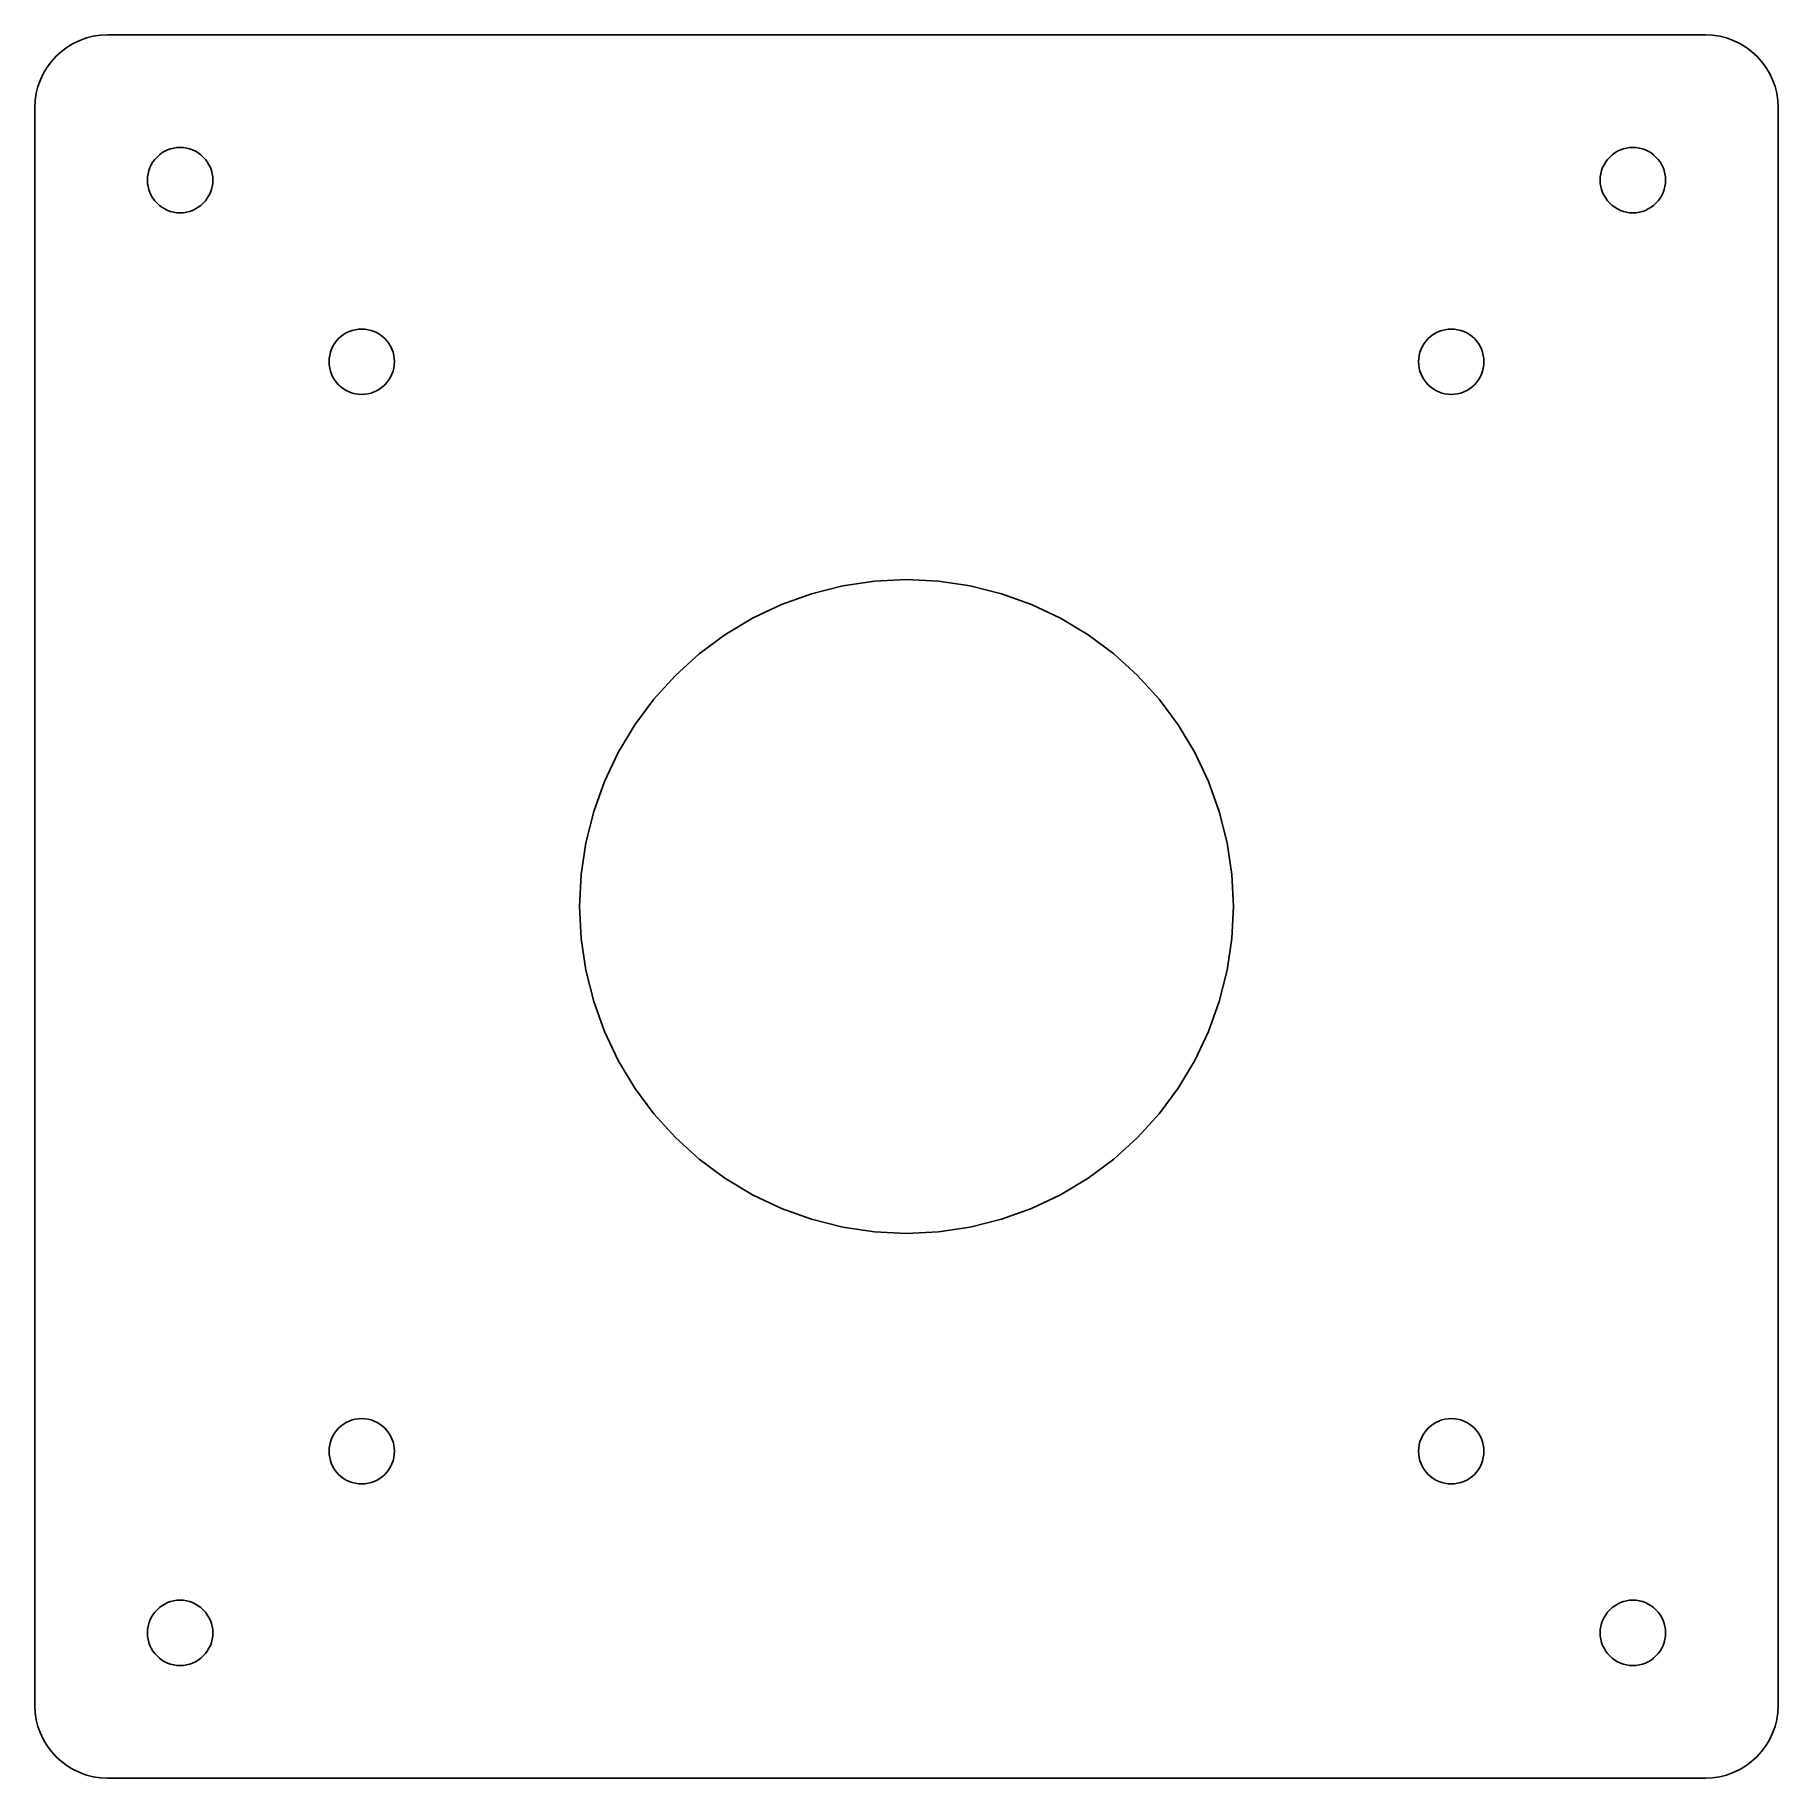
# Model space of a CAD drawing. Extents: x -60 to 60, y -60 to 60.
import ezdxf

# ---------------------------------------------------------------- set-up
doc = ezdxf.new("R2010")
doc.units = 0
doc.layers.get('0').update_dxf_attribs({"linetype": 'CONTINUOUS'})

msp = doc.modelspace()

# ---------------------------------------------------------------- linework, layer by layer
for points in [[(55.4901, -59.9759), (55.9755, -59.9039), (56.4514, -59.7847), (56.9134, -59.6194), (57.357, -59.4096), (57.7779, -59.1573), (58.172, -58.8651), (58.5355, -58.5355), (58.8651, -58.172), (59.1573, -57.7779), (59.4096, -57.357), (59.6194, -56.9134), (59.7847, -56.4514), (59.9039, -55.9755), (59.9759, -55.4901), (60, -55), (60, 55), (59.9759, 55.4901), (59.9039, 55.9755), (59.7847, 56.4514), (59.6194, 56.9134), (59.4096, 57.357), (59.1573, 57.7779), (58.8651, 58.172), (58.5355, 58.5355), (58.172, 58.8651), (57.7779, 59.1573), (57.357, 59.4096), (56.9134, 59.6194), (56.4514, 59.7847), (55.9755, 59.9039), (55.4901, 59.9759), (55, 60), (-55, 60), (-55.4901, 59.9759), (-55.9755, 59.9039), (-56.4514, 59.7847), (-56.9134, 59.6194), (-57.357, 59.4096), (-57.7779, 59.1573), (-58.172, 58.8651), (-58.5355, 58.5355), (-58.8651, 58.172), (-59.1573, 57.7779), (-59.4096, 57.357), (-59.6194, 56.9134), (-59.7847, 56.4514), (-59.9039, 55.9755), (-59.9759, 55.4901), (-60, 55), (-60, -55), (-59.9759, -55.4901), (-59.9039, -55.9755), (-59.7847, -56.4514), (-59.6194, -56.9134), (-59.4096, -57.357), (-59.1573, -57.7779), (-58.8651, -58.172), (-58.5355, -58.5355), (-58.172, -58.8651), (-57.7779, -59.1573), (-57.357, -59.4096), (-56.9134, -59.6194), (-56.4514, -59.7847), (-55.9755, -59.9039), (-55.4901, -59.9759), (-55, -60), (55, -60)], [(-50.2205, 47.7608), (-50.439, 47.7932), (-50.6531, 47.8469), (-50.861, 47.9213), (-51.0606, 48.0157), (-51.25, 48.1292), (-51.4274, 48.2607), (-51.591, 48.409), (-51.7393, 48.5726), (-51.8708, 48.75), (-51.9843, 48.9394), (-52.0787, 49.139), (-52.1531, 49.3469), (-52.2068, 49.561), (-52.2392, 49.7795), (-52.25, 50), (-52.2392, 50.2205), (-52.2068, 50.439), (-52.1531, 50.6531), (-52.0787, 50.861), (-51.9843, 51.0606), (-51.8708, 51.25), (-51.7393, 51.4274), (-51.591, 51.591), (-51.4274, 51.7393), (-51.25, 51.8708), (-51.0606, 51.9843), (-50.861, 52.0787), (-50.6531, 52.1531), (-50.439, 52.2068), (-50.2205, 52.2392), (-50, 52.25), (-49.7795, 52.2392), (-49.561, 52.2068), (-49.3469, 52.1531), (-49.139, 52.0787), (-48.9394, 51.9843), (-48.75, 51.8708), (-48.5726, 51.7393), (-48.409, 51.591), (-48.2607, 51.4274), (-48.1292, 51.25), (-48.0157, 51.0606), (-47.9213, 50.861), (-47.8469, 50.6531), (-47.7932, 50.439), (-47.7608, 50.2205), (-47.75, 50), (-47.7608, 49.7795), (-47.7932, 49.561), (-47.8469, 49.3469), (-47.9213, 49.139), (-48.0157, 48.9394), (-48.1292, 48.75), (-48.2607, 48.5726), (-48.409, 48.409), (-48.5726, 48.2607), (-48.75, 48.1292), (-48.9394, 48.0157), (-49.139, 47.9213), (-49.3469, 47.8469), (-49.561, 47.7932), (-49.7795, 47.7608), (-50, 47.75)], [(49.7795, 47.7608), (49.561, 47.7932), (49.3469, 47.8469), (49.139, 47.9213), (48.9394, 48.0157), (48.75, 48.1292), (48.5726, 48.2607), (48.409, 48.409), (48.2607, 48.5726), (48.1292, 48.75), (48.0157, 48.9394), (47.9213, 49.139), (47.8469, 49.3469), (47.7932, 49.561), (47.7608, 49.7795), (47.75, 50), (47.7608, 50.2205), (47.7932, 50.439), (47.8469, 50.6531), (47.9213, 50.861), (48.0157, 51.0606), (48.1292, 51.25), (48.2607, 51.4274), (48.409, 51.591), (48.5726, 51.7393), (48.75, 51.8708), (48.9394, 51.9843), (49.139, 52.0787), (49.3469, 52.1531), (49.561, 52.2068), (49.7795, 52.2392), (50, 52.25), (50.2205, 52.2392), (50.439, 52.2068), (50.6531, 52.1531), (50.861, 52.0787), (51.0606, 51.9843), (51.25, 51.8708), (51.4274, 51.7393), (51.591, 51.591), (51.7393, 51.4274), (51.8708, 51.25), (51.9843, 51.0606), (52.0787, 50.861), (52.1531, 50.6531), (52.2068, 50.439), (52.2392, 50.2205), (52.25, 50), (52.2392, 49.7795), (52.2068, 49.561), (52.1531, 49.3469), (52.0787, 49.139), (51.9843, 48.9394), (51.8708, 48.75), (51.7393, 48.5726), (51.591, 48.409), (51.4274, 48.2607), (51.25, 48.1292), (51.0606, 48.0157), (50.861, 47.9213), (50.6531, 47.8469), (50.439, 47.7932), (50.2205, 47.7608), (50, 47.75)], [(-37.7205, 35.2608), (-37.939, 35.2932), (-38.1531, 35.3469), (-38.361, 35.4213), (-38.5606, 35.5157), (-38.75, 35.6292), (-38.9274, 35.7607), (-39.091, 35.909), (-39.2393, 36.0726), (-39.3708, 36.25), (-39.4843, 36.4394), (-39.5787, 36.639), (-39.6531, 36.8469), (-39.7068, 37.061), (-39.7392, 37.2795), (-39.75, 37.5), (-39.7392, 37.7205), (-39.7068, 37.939), (-39.6531, 38.1531), (-39.5787, 38.361), (-39.4843, 38.5606), (-39.3708, 38.75), (-39.2393, 38.9274), (-39.091, 39.091), (-38.9274, 39.2393), (-38.75, 39.3708), (-38.5606, 39.4843), (-38.361, 39.5787), (-38.1531, 39.6531), (-37.939, 39.7068), (-37.7205, 39.7392), (-37.5, 39.75), (-37.2795, 39.7392), (-37.061, 39.7068), (-36.8469, 39.6531), (-36.639, 39.5787), (-36.4394, 39.4843), (-36.25, 39.3708), (-36.0726, 39.2393), (-35.909, 39.091), (-35.7607, 38.9274), (-35.6292, 38.75), (-35.5157, 38.5606), (-35.4213, 38.361), (-35.3469, 38.1531), (-35.2932, 37.939), (-35.2608, 37.7205), (-35.25, 37.5), (-35.2608, 37.2795), (-35.2932, 37.061), (-35.3469, 36.8469), (-35.4213, 36.639), (-35.5157, 36.4394), (-35.6292, 36.25), (-35.7607, 36.0726), (-35.909, 35.909), (-36.0726, 35.7607), (-36.25, 35.6292), (-36.4394, 35.5157), (-36.639, 35.4213), (-36.8469, 35.3469), (-37.061, 35.2932), (-37.2795, 35.2608), (-37.5, 35.25)], [(37.2795, 35.2608), (37.061, 35.2932), (36.8469, 35.3469), (36.639, 35.4213), (36.4394, 35.5157), (36.25, 35.6292), (36.0726, 35.7607), (35.909, 35.909), (35.7607, 36.0726), (35.6292, 36.25), (35.5157, 36.4394), (35.4213, 36.639), (35.3469, 36.8469), (35.2932, 37.061), (35.2608, 37.2795), (35.25, 37.5), (35.2608, 37.7205), (35.2932, 37.939), (35.3469, 38.1531), (35.4213, 38.361), (35.5157, 38.5606), (35.6292, 38.75), (35.7607, 38.9274), (35.909, 39.091), (36.0726, 39.2393), (36.25, 39.3708), (36.4394, 39.4843), (36.639, 39.5787), (36.8469, 39.6531), (37.061, 39.7068), (37.2795, 39.7392), (37.5, 39.75), (37.7205, 39.7392), (37.939, 39.7068), (38.1531, 39.6531), (38.361, 39.5787), (38.5606, 39.4843), (38.75, 39.3708), (38.9274, 39.2393), (39.091, 39.091), (39.2393, 38.9274), (39.3708, 38.75), (39.4843, 38.5606), (39.5787, 38.361), (39.6531, 38.1531), (39.7068, 37.939), (39.7392, 37.7205), (39.75, 37.5), (39.7392, 37.2795), (39.7068, 37.061), (39.6531, 36.8469), (39.5787, 36.639), (39.4843, 36.4394), (39.3708, 36.25), (39.2393, 36.0726), (39.091, 35.909), (38.9274, 35.7607), (38.75, 35.6292), (38.5606, 35.5157), (38.361, 35.4213), (38.1531, 35.3469), (37.939, 35.2932), (37.7205, 35.2608), (37.5, 35.25)], [(-2.20539, -22.3917), (-4.38953, -22.0677), (-6.53141, -21.5312), (-8.61038, -20.7873), (-10.6064, -19.8432), (-12.5003, -18.7081), (-14.2738, -17.3927), (-15.9099, -15.9099), (-17.3927, -14.2738), (-18.7081, -12.5003), (-19.8432, -10.6064), (-20.7873, -8.61038), (-21.5312, -6.53141), (-22.0677, -4.38953), (-22.3917, -2.20539), (-22.5, 0), (-22.3917, 2.20539), (-22.0677, 4.38953), (-21.5312, 6.53141), (-20.7873, 8.61038), (-19.8432, 10.6064), (-18.7081, 12.5003), (-17.3927, 14.2738), (-15.9099, 15.9099), (-14.2738, 17.3927), (-12.5003, 18.7081), (-10.6064, 19.8432), (-8.61038, 20.7873), (-6.53141, 21.5312), (-4.38953, 22.0677), (-2.20539, 22.3917), (0, 22.5), (2.20539, 22.3917), (4.38953, 22.0677), (6.53141, 21.5312), (8.61038, 20.7873), (10.6064, 19.8432), (12.5003, 18.7081), (14.2738, 17.3927), (15.9099, 15.9099), (17.3927, 14.2738), (18.7081, 12.5003), (19.8432, 10.6064), (20.7873, 8.61038), (21.5312, 6.53141), (22.0677, 4.38953), (22.3917, 2.20539), (22.5, 0), (22.3917, -2.20539), (22.0677, -4.38953), (21.5312, -6.53141), (20.7873, -8.61038), (19.8432, -10.6064), (18.7081, -12.5003), (17.3927, -14.2738), (15.9099, -15.9099), (14.2738, -17.3927), (12.5003, -18.7081), (10.6064, -19.8432), (8.61038, -20.7873), (6.53141, -21.5312), (4.38953, -22.0677), (2.20539, -22.3917), (0, -22.5)], [(-37.7205, -39.7392), (-37.939, -39.7068), (-38.1531, -39.6531), (-38.361, -39.5787), (-38.5606, -39.4843), (-38.75, -39.3708), (-38.9274, -39.2393), (-39.091, -39.091), (-39.2393, -38.9274), (-39.3708, -38.75), (-39.4843, -38.5606), (-39.5787, -38.361), (-39.6531, -38.1531), (-39.7068, -37.939), (-39.7392, -37.7205), (-39.75, -37.5), (-39.7392, -37.2795), (-39.7068, -37.061), (-39.6531, -36.8469), (-39.5787, -36.639), (-39.4843, -36.4394), (-39.3708, -36.25), (-39.2393, -36.0726), (-39.091, -35.909), (-38.9274, -35.7607), (-38.75, -35.6292), (-38.5606, -35.5157), (-38.361, -35.4213), (-38.1531, -35.3469), (-37.939, -35.2932), (-37.7205, -35.2608), (-37.5, -35.25), (-37.2795, -35.2608), (-37.061, -35.2932), (-36.8469, -35.3469), (-36.639, -35.4213), (-36.4394, -35.5157), (-36.25, -35.6292), (-36.0726, -35.7607), (-35.909, -35.909), (-35.7607, -36.0726), (-35.6292, -36.25), (-35.5157, -36.4394), (-35.4213, -36.639), (-35.3469, -36.8469), (-35.2932, -37.061), (-35.2608, -37.2795), (-35.25, -37.5), (-35.2608, -37.7205), (-35.2932, -37.939), (-35.3469, -38.1531), (-35.4213, -38.361), (-35.5157, -38.5606), (-35.6292, -38.75), (-35.7607, -38.9274), (-35.909, -39.091), (-36.0726, -39.2393), (-36.25, -39.3708), (-36.4394, -39.4843), (-36.639, -39.5787), (-36.8469, -39.6531), (-37.061, -39.7068), (-37.2795, -39.7392), (-37.5, -39.75)], [(37.2795, -39.7392), (37.061, -39.7068), (36.8469, -39.6531), (36.639, -39.5787), (36.4394, -39.4843), (36.25, -39.3708), (36.0726, -39.2393), (35.909, -39.091), (35.7607, -38.9274), (35.6292, -38.75), (35.5157, -38.5606), (35.4213, -38.361), (35.3469, -38.1531), (35.2932, -37.939), (35.2608, -37.7205), (35.25, -37.5), (35.2608, -37.2795), (35.2932, -37.061), (35.3469, -36.8469), (35.4213, -36.639), (35.5157, -36.4394), (35.6292, -36.25), (35.7607, -36.0726), (35.909, -35.909), (36.0726, -35.7607), (36.25, -35.6292), (36.4394, -35.5157), (36.639, -35.4213), (36.8469, -35.3469), (37.061, -35.2932), (37.2795, -35.2608), (37.5, -35.25), (37.7205, -35.2608), (37.939, -35.2932), (38.1531, -35.3469), (38.361, -35.4213), (38.5606, -35.5157), (38.75, -35.6292), (38.9274, -35.7607), (39.091, -35.909), (39.2393, -36.0726), (39.3708, -36.25), (39.4843, -36.4394), (39.5787, -36.639), (39.6531, -36.8469), (39.7068, -37.061), (39.7392, -37.2795), (39.75, -37.5), (39.7392, -37.7205), (39.7068, -37.939), (39.6531, -38.1531), (39.5787, -38.361), (39.4843, -38.5606), (39.3708, -38.75), (39.2393, -38.9274), (39.091, -39.091), (38.9274, -39.2393), (38.75, -39.3708), (38.5606, -39.4843), (38.361, -39.5787), (38.1531, -39.6531), (37.939, -39.7068), (37.7205, -39.7392), (37.5, -39.75)], [(-50.2205, -52.2392), (-50.439, -52.2068), (-50.6531, -52.1531), (-50.861, -52.0787), (-51.0606, -51.9843), (-51.25, -51.8708), (-51.4274, -51.7393), (-51.591, -51.591), (-51.7393, -51.4274), (-51.8708, -51.25), (-51.9843, -51.0606), (-52.0787, -50.861), (-52.1531, -50.6531), (-52.2068, -50.439), (-52.2392, -50.2205), (-52.25, -50), (-52.2392, -49.7795), (-52.2068, -49.561), (-52.1531, -49.3469), (-52.0787, -49.139), (-51.9843, -48.9394), (-51.8708, -48.75), (-51.7393, -48.5726), (-51.591, -48.409), (-51.4274, -48.2607), (-51.25, -48.1292), (-51.0606, -48.0157), (-50.861, -47.9213), (-50.6531, -47.8469), (-50.439, -47.7932), (-50.2205, -47.7608), (-50, -47.75), (-49.7795, -47.7608), (-49.561, -47.7932), (-49.3469, -47.8469), (-49.139, -47.9213), (-48.9394, -48.0157), (-48.75, -48.1292), (-48.5726, -48.2607), (-48.409, -48.409), (-48.2607, -48.5726), (-48.1292, -48.75), (-48.0157, -48.9394), (-47.9213, -49.139), (-47.8469, -49.3469), (-47.7932, -49.561), (-47.7608, -49.7795), (-47.75, -50), (-47.7608, -50.2205), (-47.7932, -50.439), (-47.8469, -50.6531), (-47.9213, -50.861), (-48.0157, -51.0606), (-48.1292, -51.25), (-48.2607, -51.4274), (-48.409, -51.591), (-48.5726, -51.7393), (-48.75, -51.8708), (-48.9394, -51.9843), (-49.139, -52.0787), (-49.3469, -52.1531), (-49.561, -52.2068), (-49.7795, -52.2392), (-50, -52.25)], [(49.7795, -52.2392), (49.561, -52.2068), (49.3469, -52.1531), (49.139, -52.0787), (48.9394, -51.9843), (48.75, -51.8708), (48.5726, -51.7393), (48.409, -51.591), (48.2607, -51.4274), (48.1292, -51.25), (48.0157, -51.0606), (47.9213, -50.861), (47.8469, -50.6531), (47.7932, -50.439), (47.7608, -50.2205), (47.75, -50), (47.7608, -49.7795), (47.7932, -49.561), (47.8469, -49.3469), (47.9213, -49.139), (48.0157, -48.9394), (48.1292, -48.75), (48.2607, -48.5726), (48.409, -48.409), (48.5726, -48.2607), (48.75, -48.1292), (48.9394, -48.0157), (49.139, -47.9213), (49.3469, -47.8469), (49.561, -47.7932), (49.7795, -47.7608), (50, -47.75), (50.2205, -47.7608), (50.439, -47.7932), (50.6531, -47.8469), (50.861, -47.9213), (51.0606, -48.0157), (51.25, -48.1292), (51.4274, -48.2607), (51.591, -48.409), (51.7393, -48.5726), (51.8708, -48.75), (51.9843, -48.9394), (52.0787, -49.139), (52.1531, -49.3469), (52.2068, -49.561), (52.2392, -49.7795), (52.25, -50), (52.2392, -50.2205), (52.2068, -50.439), (52.1531, -50.6531), (52.0787, -50.861), (51.9843, -51.0606), (51.8708, -51.25), (51.7393, -51.4274), (51.591, -51.591), (51.4274, -51.7393), (51.25, -51.8708), (51.0606, -51.9843), (50.861, -52.0787), (50.6531, -52.1531), (50.439, -52.2068), (50.2205, -52.2392), (50, -52.25)]]:
    msp.add_lwpolyline(points, close=True)

doc.saveas('drawing.dxf')
